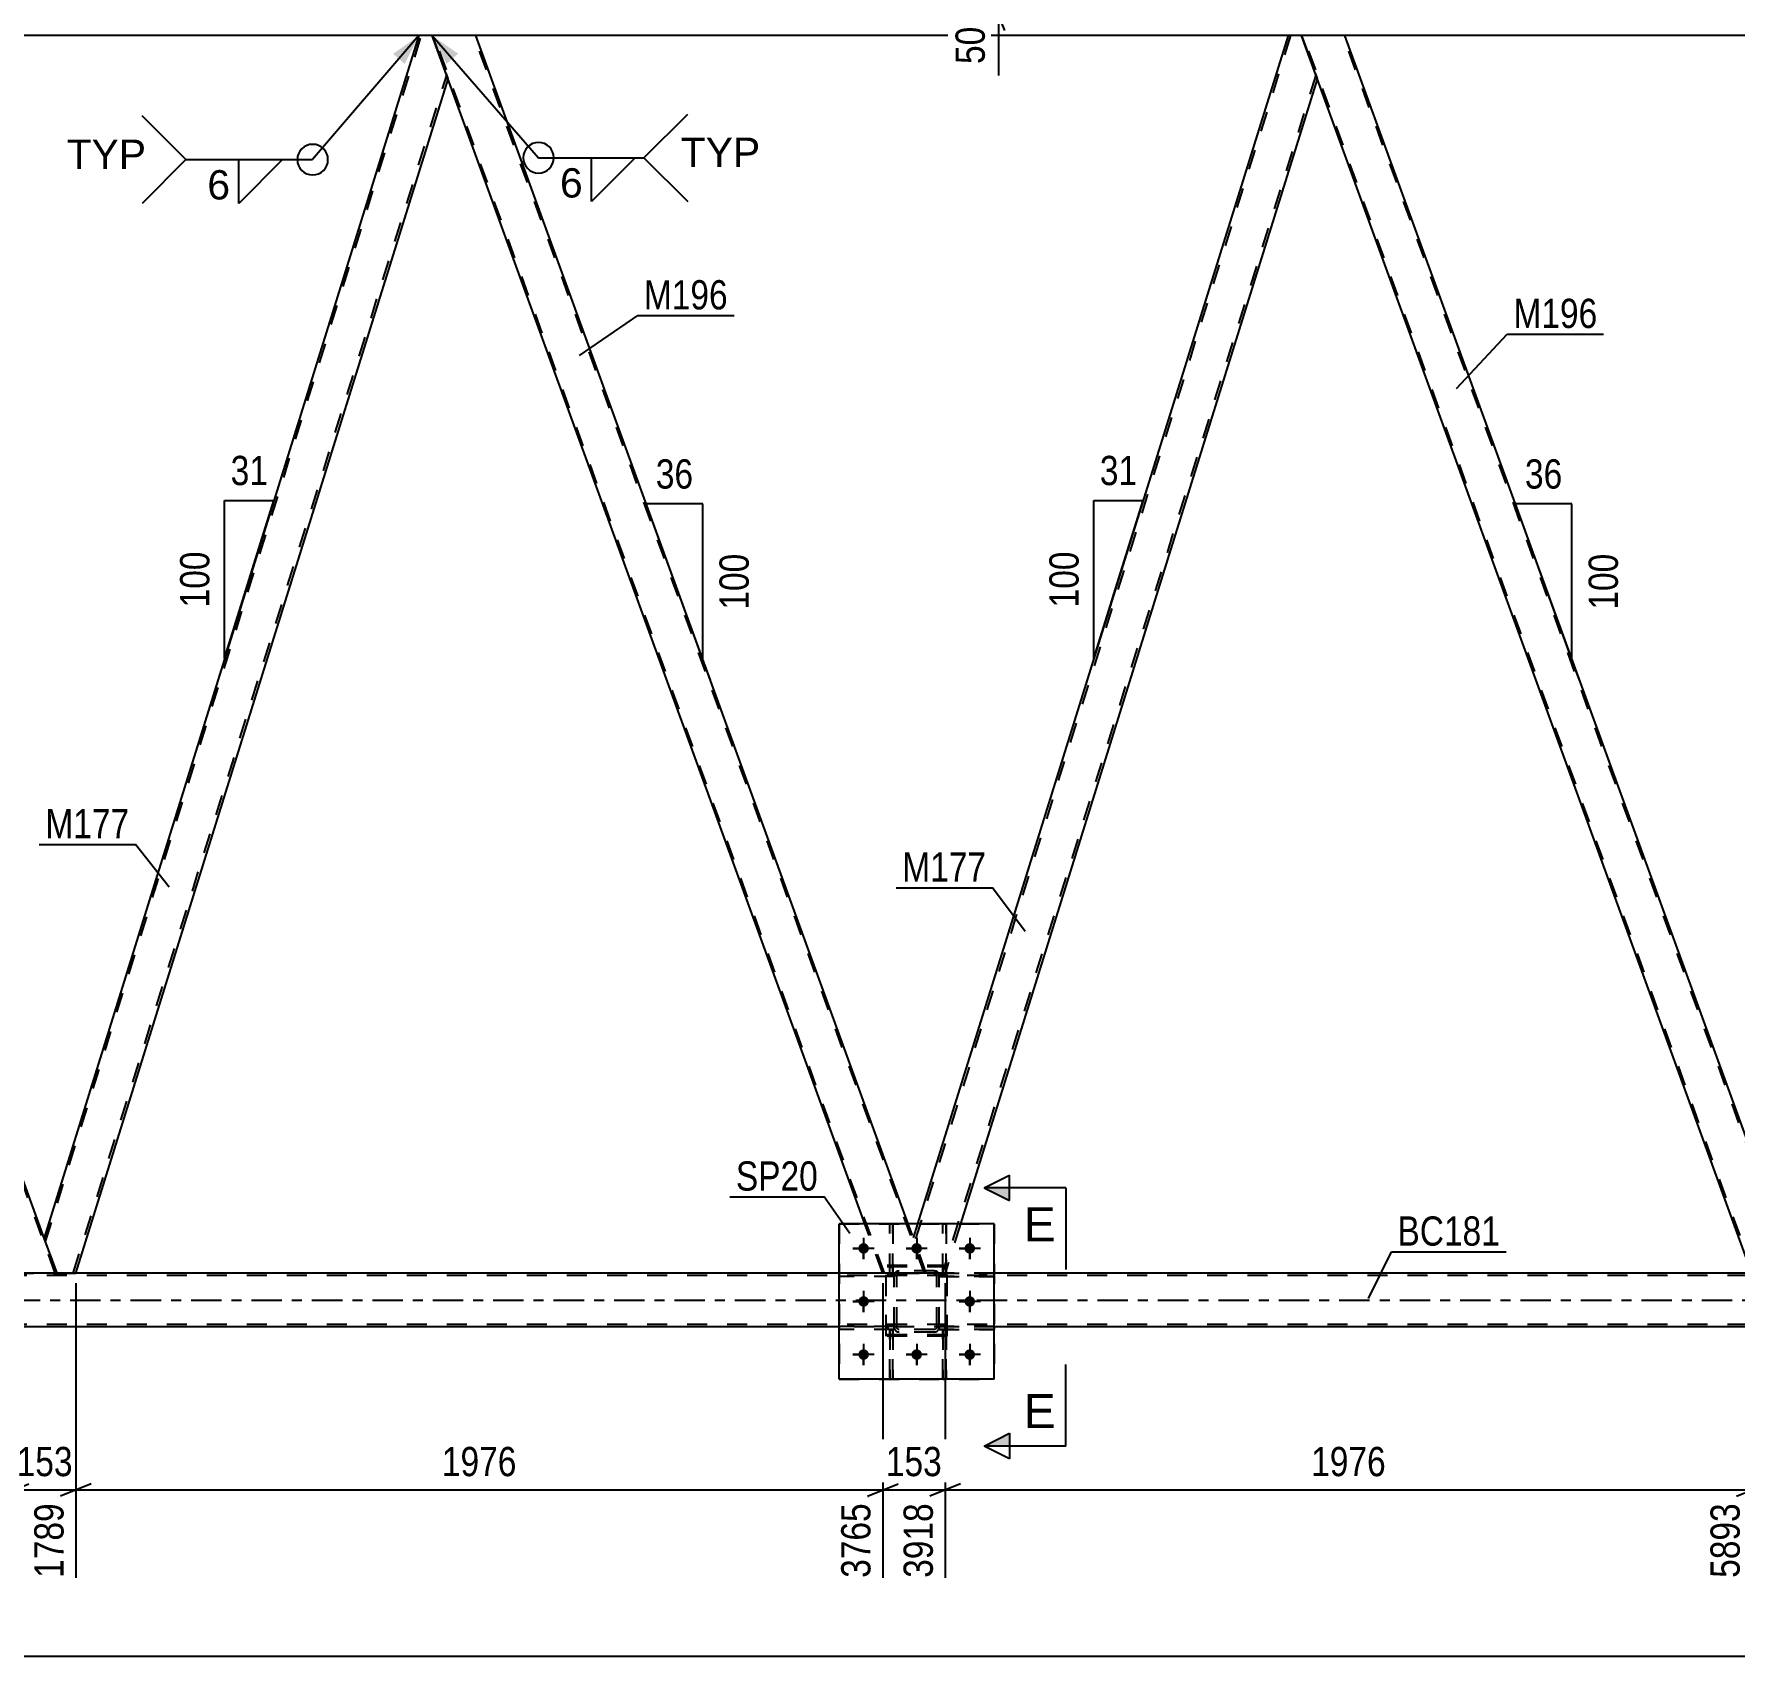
# Model space of a CAD drawing. Header units: millimetres. Extents: x 0 to 841, y 0 to 594.
# Drawn here: x 152.2 to 318.8, y 273 to 431.9 of the extents above; entities that cross this region are included whole.
import ezdxf

# ---------------------------------------------------------------- set-up
doc = ezdxf.new("R2010")
doc.units = ezdxf.units.MM
doc.linetypes.add('DXK_LINE_DOT2', pattern=[3.9198, 1.9599, -1.9599])
doc.linetypes.add('DXK_LINE_DOT3', pattern=[5.9187, 2.979, -0.9799, 0.9799, -0.9799])
doc.styles.add('Arial', font='ARIAL.TTF', dxfattribs={"height": 0.2})
doc.styles.add('Arial Narrow', font='ARIALN.TTF', dxfattribs={"height": 0.2})

# ---------------------------------------------------------------- blocks, each defined once
blk = doc.blocks.new('Part-318889158-3284 - 3138')
at = {"color": 2, "linetype": 'Continuous'}
for p, q in [((280.62, 431.74), (276.37, 431.74)), ((323.5, 313.94), (280.62, 431.74)), ((320.49, 310.52), (277.9, 427.54))]:
    blk.add_line(p, q, dxfattribs=at)
at = {"color": 7, "linetype": 'DXK_LINE_DOT2'}
for p, q in [((276.37, 431.74), (277.9, 427.54)), ((320.66, 310.52), (276.54, 431.74)), ((324.57, 310.52), (280.45, 431.74)), ((324.75, 310.52), (323.5, 313.94)), ((320.49, 310.52), (324.75, 310.52))]:
    blk.add_line(p, q, dxfattribs=at)
blk = doc.blocks.new('Part-318889158-3316 - 3138')
at = {"color": 7, "linetype": 'DXK_LINE_DOT2'}
for p, q in [((241.68, 311.27), (235.68, 311.27)), ((235.68, 304.47), (235.68, 311.27)), ((241.68, 304.47), (241.68, 311.27)), ((241.68, 304.47), (235.68, 304.47))]:
    blk.add_line(p, q, dxfattribs=at)
blk = doc.blocks.new('Bolt-318889158-3263 - 3138')
at = {"color": 1, "linetype": 'Continuous'}
for p, q in [((233.48, 313.98), (233.48, 313.28)), ((238.68, 313.98), (238.68, 313.28)), ((243.88, 313.98), (243.88, 313.28)), ((232.44, 312.94), (233.14, 312.94)), ((233.48, 311.9), (233.48, 312.59)), ((234.52, 312.94), (233.83, 312.94)), ((237.64, 312.94), (238.34, 312.94)), ((238.68, 311.9), (238.68, 312.59)), ((239.72, 312.94), (239.03, 312.94)), ((242.84, 312.94), (243.54, 312.94)), ((243.88, 311.9), (243.88, 312.59)), ((244.92, 312.94), (244.23, 312.94)), ((233.48, 308.78), (233.48, 308.08)), ((243.88, 308.78), (243.88, 308.08)), ((232.44, 307.74), (233.14, 307.74)), ((233.48, 306.7), (233.48, 307.39)), ((234.52, 307.74), (233.83, 307.74)), ((242.84, 307.74), (243.54, 307.74)), ((243.88, 306.7), (243.88, 307.39)), ((244.92, 307.74), (244.23, 307.74)), ((233.48, 303.58), (233.48, 302.88)), ((238.68, 303.58), (238.68, 302.88)), ((243.88, 303.58), (243.88, 302.88)), ((232.44, 302.54), (233.14, 302.54)), ((233.48, 301.5), (233.48, 302.19)), ((234.52, 302.54), (233.83, 302.54)), ((237.64, 302.54), (238.34, 302.54)), ((238.68, 301.5), (238.68, 302.19)), ((239.72, 302.54), (239.03, 302.54)), ((242.84, 302.54), (243.54, 302.54)), ((243.88, 301.5), (243.88, 302.19)), ((244.92, 302.54), (244.23, 302.54))]:
    blk.add_line(p, q, dxfattribs=at)
blk = doc.blocks.new('Part-318889158-3296 - 3138')
at = {"color": 2, "linetype": 'Continuous'}
for p, q in [((150.22, 310.52), (106.1, 431.74)), ((106.1, 431.74), (110.36, 431.74)), ((153.23, 313.94), (110.36, 431.74))]:
    blk.add_line(p, q, dxfattribs=at)
at = {"color": 7, "linetype": 'DXK_LINE_DOT2'}
for p, q in [((150.39, 310.52), (106.27, 431.74)), ((154.31, 310.52), (110.19, 431.74)), ((154.48, 310.52), (153.23, 313.94)), ((150.22, 310.52), (154.48, 310.52))]:
    blk.add_line(p, q, dxfattribs=at)
blk = doc.blocks.new('Part-318889158-3324 - 3138')
at = {"color": 7, "linetype": 'DXK_LINE_DOT2'}
for p, q in [((241.56, 304.97), (241.24, 304.97)), ((241.24, 304.97), (241.24, 300.14)), ((241.56, 300.14), (241.56, 304.97)), ((241.24, 304.37), (241.56, 304.37)), ((241.24, 300.14), (241.56, 300.14))]:
    blk.add_line(p, q, dxfattribs=at)
blk = doc.blocks.new('Part-318889158-3450 - 3138')
at = {"color": 7, "linetype": 'DXK_LINE_DOT2'}
for p, q in [((236.48, 310.26), (236.52, 310.44)), ((236.52, 310.44), (236.48, 310.26)), ((236.48, 305.22), (236.48, 310.26)), ((236.72, 310.26), (236.74, 310.35)), ((236.72, 305.22), (236.72, 310.26)), ((236.74, 310.35), (236.79, 310.43)), ((236.78, 310.7), (236.96, 310.74)), ((236.96, 310.74), (236.78, 310.7)), ((236.79, 310.43), (236.87, 310.48)), ((236.87, 310.48), (236.96, 310.5)), ((240.4, 310.74), (236.96, 310.74)), ((236.96, 310.5), (240.4, 310.5)), ((240.4, 310.74), (240.59, 310.7)), ((240.59, 310.7), (240.4, 310.74)), ((240.4, 310.5), (240.49, 310.48)), ((240.49, 310.48), (240.57, 310.43)), ((240.57, 310.43), (240.62, 310.35)), ((240.62, 310.35), (240.64, 310.26)), ((240.64, 305.22), (240.64, 310.26)), ((240.85, 310.44), (240.88, 310.26)), ((240.88, 310.26), (240.85, 310.44)), ((240.88, 305.22), (240.88, 310.26)), ((236.52, 305.03), (236.48, 305.22)), ((236.48, 305.22), (236.52, 305.03)), ((236.74, 305.12), (236.72, 305.22)), ((236.79, 305.05), (236.74, 305.12)), ((236.87, 304.99), (236.79, 305.05)), ((236.96, 304.98), (236.87, 304.99)), ((240.4, 304.98), (236.96, 304.98)), ((240.49, 304.99), (240.4, 304.98)), ((240.57, 305.05), (240.49, 304.99)), ((240.62, 305.12), (240.57, 305.05)), ((240.64, 305.22), (240.62, 305.12)), ((240.88, 305.22), (240.85, 305.03)), ((240.85, 305.03), (240.88, 305.22)), ((236.96, 304.74), (236.78, 304.77)), ((236.78, 304.77), (236.96, 304.74)), ((240.4, 304.74), (236.96, 304.74)), ((240.59, 304.77), (240.4, 304.74)), ((240.4, 304.74), (240.59, 304.77))]:
    blk.add_line(p, q, dxfattribs=at)
at = {"color": 7, "linetype": 'DXK_LINE_DOT3'}
blk.add_line((238.68, 307.74), (238.68, 307.74), dxfattribs=at)
at = {"color": 7, "linetype": 'DXK_LINE_DOT2'}
for centre, start, end in [((236.96, 310.26), 112.5, 157.5), ((236.96, 310.26), 112.5, 157.5), ((240.4, 310.26), 22.5, 67.5), ((240.4, 310.26), 22.5, 67.5), ((236.96, 305.22), 202.5, 247.5), ((236.96, 305.22), 202.5, 247.5), ((240.4, 305.22), 292.5, 337.5), ((240.4, 305.22), 292.5, 337.5)]:
    blk.add_arc(centre, 0.48, start, end, dxfattribs=at)
blk = doc.blocks.new('Part-318889158-3458 - 3138')
at = {"color": 7, "linetype": 'DXK_LINE_DOT2'}
for p, q in [((236.48, 310.5), (231.08, 310.5)), ((231.08, 310.5), (231.08, 310.18)), ((236.48, 310.18), (231.08, 310.18)), ((235.88, 310.18), (235.88, 310.5)), ((236.48, 310.18), (236.48, 310.5))]:
    blk.add_line(p, q, dxfattribs=at)
blk = doc.blocks.new('Part-318889158-3461 - 3138')
at = {"color": 7, "linetype": 'DXK_LINE_DOT2'}
for p, q in [((236.48, 305.3), (231.08, 305.3)), ((231.08, 305.3), (231.08, 304.98)), ((236.48, 304.98), (231.08, 304.98)), ((235.88, 304.98), (235.88, 305.3)), ((236.48, 304.98), (236.48, 305.3))]:
    blk.add_line(p, q, dxfattribs=at)
blk = doc.blocks.new('Part-318889158-3467 - 3138')
at = {"color": 7, "linetype": 'DXK_LINE_DOT2'}
for p, q in [((240.88, 304.98), (240.88, 305.3)), ((240.88, 305.3), (246.28, 305.3)), ((246.28, 304.98), (240.88, 304.98)), ((241.48, 304.98), (241.48, 305.3)), ((246.28, 305.3), (246.28, 304.98))]:
    blk.add_line(p, q, dxfattribs=at)
blk = doc.blocks.new('Bolt-318889158-3681 - 3138')
at = {"linetype": 'Continuous'}
for points in [[(234, 312.94, -1), (232.96, 312.94, -1)], [(239.2, 312.94, -1), (238.16, 312.94, -1)], [(244.4, 312.94, -1), (243.36, 312.94, -1)], [(234, 307.74, -1), (232.96, 307.74, -1)], [(244.4, 307.74, -1), (243.36, 307.74, -1)], [(234, 302.54, -1), (232.96, 302.54, -1)], [(239.2, 302.54, -1), (238.16, 302.54, -1)], [(244.4, 302.54, -1), (243.36, 302.54, -1)]]:
    blk.add_hatch(color=1, dxfattribs=at).paths.add_polyline_path(points)
at = {"color": 1, "linetype": 'Continuous'}
for p, q in [((233.48, 313.98), (233.48, 311.9)), ((238.68, 313.98), (238.68, 311.9)), ((243.88, 313.98), (243.88, 311.9)), ((234.52, 312.94), (232.44, 312.94)), ((239.72, 312.94), (237.64, 312.94)), ((244.92, 312.94), (242.84, 312.94)), ((233.48, 308.78), (233.48, 306.7)), ((243.88, 308.78), (243.88, 306.7)), ((234.52, 307.74), (232.44, 307.74)), ((244.92, 307.74), (242.84, 307.74)), ((233.48, 303.58), (233.48, 301.5)), ((238.68, 303.58), (238.68, 301.5)), ((243.88, 303.58), (243.88, 301.5)), ((234.52, 302.54), (232.44, 302.54)), ((239.72, 302.54), (237.64, 302.54)), ((244.92, 302.54), (242.84, 302.54))]:
    blk.add_line(p, q, dxfattribs=at)
blk = doc.blocks.new('Part-318889158-3492 - 3138')
at = {"color": 2, "linetype": 'Continuous'}
for p, q in [((246.28, 315.34), (231.08, 315.34)), ((231.08, 300.14), (231.08, 315.34)), ((246.28, 300.14), (246.28, 315.34)), ((246.28, 300.14), (231.08, 300.14))]:
    blk.add_line(p, q, dxfattribs=at)
blk = doc.blocks.new('Part-318889158-3585 - 3138')
at = {"color": 2, "linetype": 'Continuous'}
for p, q in [((195.49, 431.74), (191.23, 431.74)), ((237.86, 315.34), (195.49, 431.74)), ((233.6, 315.34), (192.76, 427.54))]:
    blk.add_line(p, q, dxfattribs=at)
at = {"color": 7, "linetype": 'DXK_LINE_DOT2'}
for p, q in [((191.23, 431.74), (192.76, 427.54)), ((235.52, 310.52), (191.4, 431.74)), ((239.44, 310.52), (195.32, 431.74)), ((235.35, 310.52), (233.6, 315.34)), ((239.61, 310.52), (237.86, 315.34)), ((239.61, 310.52), (235.35, 310.52))]:
    blk.add_line(p, q, dxfattribs=at)
blk = doc.blocks.new('Part-318889158-3627 - 3138')
at = {"color": 7, "linetype": 'DXK_LINE_DOT2'}
for p, q in [((236.48, 305.3), (231.08, 305.3)), ((231.08, 304.98), (231.08, 305.3)), ((236.48, 304.98), (231.08, 304.98)), ((235.88, 304.98), (235.88, 305.3)), ((236.48, 305.3), (236.48, 304.98))]:
    blk.add_line(p, q, dxfattribs=at)
blk = doc.blocks.new('Part-318889158-3510 - 3138')
at = {"color": 7, "linetype": 'DXK_LINE_DOT2'}
for p, q in [((236.36, 304.97), (236.04, 304.97)), ((236.04, 304.97), (236.04, 300.14)), ((236.36, 300.14), (236.36, 304.97)), ((236.04, 304.37), (236.36, 304.37)), ((236.04, 300.14), (236.36, 300.14))]:
    blk.add_line(p, q, dxfattribs=at)
blk = doc.blocks.new('Part-318889158-3597 - 3138')
at = {"color": 7, "linetype": 'DXK_LINE_DOT2'}
for p, q in [((241.24, 310.49), (241.24, 315.34)), ((241.24, 315.34), (241.56, 315.34)), ((241.56, 315.34), (241.56, 310.49)), ((241.24, 311.09), (241.56, 311.09)), ((241.56, 310.49), (241.24, 310.49))]:
    blk.add_line(p, q, dxfattribs=at)
blk = doc.blocks.new('Part-318889158-3530 - 3138')
at = {"color": 7, "linetype": 'DXK_LINE_DOT2'}
for p, q in [((275.3, 431.74), (238.48, 313.62)), ((277.78, 427.86), (241.2, 310.52)), ((277.92, 427.49), (277.9, 427.54)), ((277.92, 427.49), (277.9, 427.54)), ((238.77, 315.34), (238.35, 313.99)), ((242.96, 315.34), (241.46, 310.52)), ((239.61, 310.52), (238.35, 313.99)), ((241.46, 310.52), (239.61, 310.52))]:
    blk.add_line(p, q, dxfattribs=at)
at = {"color": 2, "linetype": 'Continuous'}
for p, q in [((275.05, 431.74), (238.77, 315.34)), ((276.37, 431.74), (275.05, 431.74)), ((277.9, 427.54), (276.37, 431.74)), ((277.92, 427.49), (242.96, 315.34))]:
    blk.add_line(p, q, dxfattribs=at)
blk = doc.blocks.new('Part-318889158-3531 - 3138')
at = {"color": 7, "linetype": 'DXK_LINE_DOT2'}
for p, q in [((241.68, 311.14), (235.68, 311.14)), ((235.68, 304.34), (235.68, 311.14)), ((241.68, 304.34), (241.68, 311.14)), ((241.68, 304.34), (235.68, 304.34))]:
    blk.add_line(p, q, dxfattribs=at)
blk = doc.blocks.new('Part-318889158-3532 - 3138')
at = {"color": 7, "linetype": 'DXK_LINE_DOT2'}
for p, q in [((236.48, 310.26), (236.52, 310.44)), ((236.52, 310.44), (236.48, 310.26)), ((236.48, 305.22), (236.48, 310.26)), ((236.72, 310.26), (236.74, 310.35)), ((236.72, 305.22), (236.72, 310.26)), ((236.74, 310.35), (236.79, 310.43)), ((236.78, 310.7), (236.96, 310.74)), ((236.96, 310.74), (236.78, 310.7)), ((236.79, 310.43), (236.87, 310.48)), ((236.87, 310.48), (236.96, 310.5)), ((240.4, 310.74), (236.96, 310.74)), ((236.96, 310.5), (240.4, 310.5)), ((240.4, 310.74), (240.59, 310.7)), ((240.59, 310.7), (240.4, 310.74)), ((240.4, 310.5), (240.49, 310.48)), ((240.49, 310.48), (240.57, 310.43)), ((240.57, 310.43), (240.62, 310.35)), ((240.62, 310.35), (240.64, 310.26)), ((240.64, 305.22), (240.64, 310.26)), ((240.85, 310.44), (240.88, 310.26)), ((240.88, 310.26), (240.85, 310.44)), ((240.88, 305.22), (240.88, 310.26)), ((236.52, 305.03), (236.48, 305.22)), ((236.48, 305.22), (236.52, 305.03)), ((236.74, 305.12), (236.72, 305.22)), ((236.79, 305.05), (236.74, 305.12)), ((236.87, 304.99), (236.79, 305.05)), ((236.96, 304.98), (236.87, 304.99)), ((240.4, 304.98), (236.96, 304.98)), ((240.49, 304.99), (240.4, 304.98)), ((240.57, 305.05), (240.49, 304.99)), ((240.62, 305.12), (240.57, 305.05)), ((240.64, 305.22), (240.62, 305.12)), ((240.88, 305.22), (240.85, 305.03)), ((240.85, 305.03), (240.88, 305.22)), ((236.96, 304.74), (236.78, 304.77)), ((236.78, 304.77), (236.96, 304.74)), ((240.4, 304.74), (236.96, 304.74)), ((240.59, 304.77), (240.4, 304.74)), ((240.4, 304.74), (240.59, 304.77))]:
    blk.add_line(p, q, dxfattribs=at)
at = {"color": 7, "linetype": 'DXK_LINE_DOT3'}
blk.add_line((238.68, 307.74), (238.68, 307.74), dxfattribs=at)
at = {"color": 7, "linetype": 'DXK_LINE_DOT2'}
for centre, start, end in [((236.96, 310.26), 112.5, 157.5), ((236.96, 310.26), 112.5, 157.5), ((240.4, 310.26), 22.5, 67.5), ((240.4, 310.26), 22.5, 67.5), ((236.96, 305.22), 202.5, 247.5), ((236.96, 305.22), 202.5, 247.5), ((240.4, 305.22), 292.5, 337.5), ((240.4, 305.22), 292.5, 337.5)]:
    blk.add_arc(centre, 0.48, start, end, dxfattribs=at)
blk = doc.blocks.new('Part-318889158-3533 - 3138')
at = {"color": 7, "linetype": 'DXK_LINE_DOT2'}
for p, q in [((231.08, 315.34), (246.28, 315.34)), ((231.08, 315.34), (231.08, 300.14)), ((246.28, 315.34), (246.28, 300.14)), ((231.08, 300.14), (246.28, 300.14))]:
    blk.add_line(p, q, dxfattribs=at)
blk = doc.blocks.new('Part-318889158-3536 - 3138')
at = {"color": 7, "linetype": 'DXK_LINE_DOT2'}
for p, q in [((241.24, 300.14), (241.24, 304.97)), ((241.24, 304.97), (241.56, 304.97)), ((241.56, 304.97), (241.56, 300.14)), ((241.24, 304.37), (241.56, 304.37)), ((241.56, 300.14), (241.24, 300.14))]:
    blk.add_line(p, q, dxfattribs=at)
blk = doc.blocks.new('Part-318889158-3567 - 3138')
at = {"color": 2, "linetype": 'Continuous'}
for p, q in [((231.08, 310.52), (84.75, 310.52)), ((486.3, 310.52), (246.28, 310.52)), ((231.08, 305.24), (84.75, 305.24)), ((486.3, 305.24), (246.28, 305.24))]:
    blk.add_line(p, q, dxfattribs=at)
at = {"color": 7, "linetype": 'DXK_LINE_DOT2'}
for p, q in [((770.84, 310.28), (84.75, 310.28)), ((246.28, 310.52), (231.08, 310.52)), ((770.84, 305.48), (84.75, 305.48)), ((246.28, 305.24), (231.08, 305.24))]:
    blk.add_line(p, q, dxfattribs=at)
at = {"color": 7, "linetype": 'DXK_LINE_DOT3'}
blk.add_line((84.75, 307.88), (770.84, 307.88), dxfattribs=at)
blk = doc.blocks.new('Part-318889158-3580 - 3138')
at = {"color": 2, "linetype": 'Continuous'}
for p, q in [((189.92, 431.74), (153.21, 313.99)), ((191.23, 431.74), (189.92, 431.74)), ((192.76, 427.54), (191.23, 431.74)), ((156.32, 310.52), (192.78, 427.49)), ((154.48, 310.52), (153.23, 313.94))]:
    blk.add_line(p, q, dxfattribs=at)
at = {"color": 7, "linetype": 'DXK_LINE_DOT2'}
for p, q in [((153.35, 313.62), (190.17, 431.74)), ((156.07, 310.52), (192.65, 427.86)), ((192.78, 427.49), (192.76, 427.54)), ((192.78, 427.49), (192.76, 427.54)), ((153.23, 313.94), (153.21, 313.99)), ((154.48, 310.52), (156.32, 310.52))]:
    blk.add_line(p, q, dxfattribs=at)
blk = doc.blocks.new('Part-318889158-3588 - 3138')
at = {"color": 7, "linetype": 'DXK_LINE_DOT2'}
for p, q in [((236.04, 300.14), (236.04, 304.97)), ((236.04, 304.97), (236.36, 304.97)), ((236.36, 304.97), (236.36, 300.14)), ((236.04, 304.37), (236.36, 304.37)), ((236.36, 300.14), (236.04, 300.14))]:
    blk.add_line(p, q, dxfattribs=at)
blk = doc.blocks.new('Part-318889158-3600 - 3138')
at = {"color": 7, "linetype": 'DXK_LINE_DOT2'}
for p, q in [((246.28, 310.5), (240.88, 310.5)), ((240.88, 310.5), (240.88, 310.18)), ((240.88, 310.18), (246.28, 310.18)), ((241.48, 310.18), (241.48, 310.5)), ((246.28, 310.18), (246.28, 310.5))]:
    blk.add_line(p, q, dxfattribs=at)
blk = doc.blocks.new('Part-318889158-3603 - 3138')
at = {"color": 7, "linetype": 'DXK_LINE_DOT2'}
for p, q in [((246.28, 305.3), (240.88, 305.3)), ((240.88, 305.3), (240.88, 304.98)), ((240.88, 304.98), (246.28, 304.98)), ((241.48, 304.98), (241.48, 305.3)), ((246.28, 304.98), (246.28, 305.3))]:
    blk.add_line(p, q, dxfattribs=at)
blk = doc.blocks.new('Part-318889158-3624 - 3138')
at = {"color": 7, "linetype": 'DXK_LINE_DOT2'}
for p, q in [((236.48, 310.5), (231.08, 310.5)), ((231.08, 310.18), (231.08, 310.5)), ((236.48, 310.18), (231.08, 310.18)), ((235.88, 310.18), (235.88, 310.5)), ((236.48, 310.5), (236.48, 310.18))]:
    blk.add_line(p, q, dxfattribs=at)
blk = doc.blocks.new('Part-318889158-3630 - 3138')
at = {"color": 7, "linetype": 'DXK_LINE_DOT2'}
for p, q in [((240.88, 310.18), (240.88, 310.5)), ((240.88, 310.5), (246.28, 310.5)), ((246.28, 310.18), (240.88, 310.18)), ((241.48, 310.18), (241.48, 310.5)), ((246.28, 310.5), (246.28, 310.18))]:
    blk.add_line(p, q, dxfattribs=at)
blk = doc.blocks.new('Part-318889158-3640 - 3138')
at = {"color": 7, "linetype": 'DXK_LINE_DOT2'}
for p, q in [((236.04, 310.49), (236.04, 315.34)), ((236.04, 315.34), (236.36, 315.34)), ((236.36, 315.34), (236.36, 310.49)), ((236.04, 311.09), (236.36, 311.09)), ((236.36, 310.49), (236.04, 310.49))]:
    blk.add_line(p, q, dxfattribs=at)
blk = doc.blocks.new('Part-318889158-3670 - 3138')
at = {"color": 2, "linetype": 'Continuous'}
for p, q in [((236.04, 315.34), (236.04, 315.34)), ((236.36, 315.34), (236.04, 315.34)), ((236.36, 315.34), (236.36, 315.34))]:
    blk.add_line(p, q, dxfattribs=at)
at = {"color": 7, "linetype": 'DXK_LINE_DOT2'}
for p, q in [((236.04, 310.49), (236.04, 315.34)), ((236.36, 310.49), (236.36, 315.34)), ((236.04, 311.09), (236.36, 311.09)), ((236.36, 310.49), (236.04, 310.49))]:
    blk.add_line(p, q, dxfattribs=at)
blk = doc.blocks.new('Part-318889158-3679 - 3138')
at = {"color": 2, "linetype": 'Continuous'}
for p, q in [((241.24, 315.34), (241.24, 315.34)), ((241.56, 315.34), (241.24, 315.34)), ((241.56, 315.34), (241.56, 315.34))]:
    blk.add_line(p, q, dxfattribs=at)
at = {"color": 7, "linetype": 'DXK_LINE_DOT2'}
for p, q in [((241.24, 310.49), (241.24, 315.34)), ((241.56, 310.49), (241.56, 315.34)), ((241.24, 311.09), (241.56, 311.09)), ((241.56, 310.49), (241.24, 310.49))]:
    blk.add_line(p, q, dxfattribs=at)
blk = doc.blocks.new('Part-318889158-3696 - 3138')
at = {"color": 2, "linetype": 'Continuous'}
for p, q in [((189.92, 431.74), (110.36, 431.74)), ((275.05, 431.74), (195.49, 431.74)), ((360.18, 431.74), (280.62, 431.74))]:
    blk.add_line(p, q, dxfattribs=at)
at = {"color": 7, "linetype": 'DXK_LINE_DOT2'}
for p, q in [((195.49, 431.74), (189.92, 431.74)), ((280.62, 431.74), (275.05, 431.74))]:
    blk.add_line(p, q, dxfattribs=at)
blk = doc.blocks.new('AngleDimension-318889158-20861 - 3138')
at = {"color": 7, "linetype": 'Continuous'}
for p, q in [((170.9, 386.21), (175.72, 386.21)), ((170.9, 370.74), (175.72, 386.21)), ((170.9, 370.74), (170.9, 386.21)), ((172.7, 376.49), (175.72, 386.21))]:
    blk.add_line(p, q, dxfattribs=at)
at = {"color": 0}
for points in [[(175.74, 387.11), (175.74, 391.31), (170.89, 391.31), (170.89, 387.11)], [(170, 381.81), (165.8, 381.81), (165.8, 375.13), (170, 375.13)]]:
    blk.add_wipeout(points, dxfattribs=at)
at = {"color": 3, "style": 'Arial Narrow'}
blk.add_text('31', height=2.863, dxfattribs=at).set_placement((171.49, 387.71))
blk.add_text('100', height=2.863, rotation=90.0002, dxfattribs=at).set_placement((169.4, 375.73))
blk = doc.blocks.new('StraightDimension-318889158-20570 - 3138')
at = {"color": 7, "linetype": 'Continuous'}
for p, q in [((150.22, 309.52), (150.22, 280.67)), ((156.32, 309.52), (156.32, 280.67)), ((148.72, 288.68), (151.72, 289.88)), ((150.22, 289.28), (156.32, 289.28)), ((157.82, 289.88), (154.82, 288.68))]:
    blk.add_line(p, q, dxfattribs=at)
at = {"color": 0}
blk.add_wipeout([(156.61, 290.03), (156.61, 294.23), (149.93, 294.23), (149.93, 290.03)], dxfattribs=at)
at = {"color": 0, "linetype": 'Continuous'}
blk.add_wipeout([(155.72, 288.58), (151.52, 288.58), (151.52, 280.07), (155.72, 280.07)], dxfattribs=at)
at = {"color": 3, "style": 'Arial Narrow'}
blk.add_text('153', height=2.863, dxfattribs=at).set_placement((150.53, 290.63))
at = {"color": 3, "linetype": 'Continuous', "style": 'Arial Narrow'}
blk.add_text('1789', height=2.863, rotation=90.0002, dxfattribs=at).set_placement((155.12, 280.67))
blk = doc.blocks.new('StraightDimension-318889158-20567 - 3138')
at = {"color": 7, "linetype": 'Continuous'}
for p, q in [((241.46, 309.52), (241.46, 280.67)), ((320.49, 309.52), (320.49, 280.67)), ((242.96, 289.88), (239.96, 288.68)), ((241.46, 289.28), (320.49, 289.28)), ((318.99, 288.68), (321.99, 289.88))]:
    blk.add_line(p, q, dxfattribs=at)
at = {"color": 0}
blk.add_wipeout([(285.23, 290.03), (285.23, 294.23), (276.72, 294.23), (276.72, 290.03)], dxfattribs=at)
at = {"color": 0, "linetype": 'Continuous'}
blk.add_wipeout([(319.89, 288.58), (315.69, 288.58), (315.69, 280.07), (319.89, 280.07)], dxfattribs=at)
at = {"color": 3, "style": 'Arial Narrow'}
blk.add_text('1976', height=2.863, dxfattribs=at).set_placement((277.32, 290.63))
at = {"color": 3, "linetype": 'Continuous', "style": 'Arial Narrow'}
blk.add_text('5893', height=2.863, rotation=90.0002, dxfattribs=at).set_placement((319.29, 280.67))
blk = doc.blocks.new('StraightDimension-318889158-20569 - 3138')
at = {"color": 7, "linetype": 'Continuous'}
for p, q in [((156.32, 309.52), (156.32, 280.67)), ((235.35, 309.52), (235.35, 280.67)), ((157.82, 289.88), (154.82, 288.68)), ((156.32, 289.28), (235.35, 289.28)), ((233.85, 288.68), (236.85, 289.88))]:
    blk.add_line(p, q, dxfattribs=at)
at = {"color": 0}
blk.add_wipeout([(200.09, 290.03), (200.09, 294.23), (191.58, 294.23), (191.58, 290.03)], dxfattribs=at)
at = {"color": 0, "linetype": 'Continuous'}
blk.add_wipeout([(234.75, 288.58), (230.55, 288.58), (230.55, 280.07), (234.75, 280.07)], dxfattribs=at)
at = {"color": 3, "style": 'Arial Narrow'}
blk.add_text('1976', height=2.863, dxfattribs=at).set_placement((192.18, 290.63))
at = {"color": 3, "linetype": 'Continuous', "style": 'Arial Narrow'}
blk.add_text('3765', height=2.863, rotation=90.0002, dxfattribs=at).set_placement((234.15, 280.67))
blk = doc.blocks.new('StraightDimension-318889158-13329 - 3138')
at = {"color": 7, "linetype": 'Continuous'}
for p, q in [((246.1, 437.24), (247.3, 434.24)), ((255.7, 435.74), (243.85, 435.74)), ((247.3, 432.24), (246.1, 435.24)), ((246.7, 433.74), (246.7, 435.74)), ((255.7, 433.74), (243.85, 433.74))]:
    blk.add_line(p, q, dxfattribs=at)
at = {"color": 0}
blk.add_wipeout([(245.95, 433.21), (241.75, 433.21), (241.75, 428.36), (245.95, 428.36)], dxfattribs=at)
at = {"color": 7, "linetype": 'Continuous'}
blk.add_line((246.7, 433.74), (246.7, 427.83), dxfattribs=at)
blk.add_line((246.7, 433.74), (246.7, 427.83), dxfattribs=at)
at = {"color": 3, "style": 'Arial Narrow'}
blk.add_text('50', height=2.863, rotation=90.0002, dxfattribs=at).set_placement((245.35, 428.96))
blk = doc.blocks.new('StraightDimension-318889158-4509 - 3138')
at = {"color": 7, "linetype": 'Continuous'}
blk.add_line((38.53, 273.01), (781.7, 273.01), dxfattribs=at)
blk = doc.blocks.new('StraightDimension-318889158-20568 - 3138')
at = {"color": 7, "linetype": 'Continuous'}
for p, q in [((235.35, 309.52), (235.35, 280.67)), ((241.46, 309.52), (241.46, 280.67)), ((233.85, 288.68), (236.85, 289.88)), ((235.35, 289.28), (241.46, 289.28)), ((242.96, 289.88), (239.96, 288.68))]:
    blk.add_line(p, q, dxfattribs=at)
at = {"color": 0}
blk.add_wipeout([(241.75, 290.03), (241.75, 294.23), (235.06, 294.23), (235.06, 290.03)], dxfattribs=at)
at = {"color": 0, "linetype": 'Continuous'}
blk.add_wipeout([(240.86, 288.58), (236.66, 288.58), (236.66, 280.07), (240.86, 280.07)], dxfattribs=at)
at = {"color": 3, "style": 'Arial Narrow'}
blk.add_text('153', height=2.863, dxfattribs=at).set_placement((235.66, 290.63))
at = {"color": 3, "linetype": 'Continuous', "style": 'Arial Narrow'}
blk.add_text('3918', height=2.863, rotation=90.0002, dxfattribs=at).set_placement((240.26, 280.67))
blk = doc.blocks.new('AngleDimension-318889158-20874 - 3138')
at = {"color": 7, "linetype": 'Continuous'}
for p, q in [((256.04, 386.21), (260.86, 386.21)), ((256.04, 370.74), (260.86, 386.21)), ((256.04, 370.74), (256.04, 386.21)), ((257.83, 376.49), (260.86, 386.21))]:
    blk.add_line(p, q, dxfattribs=at)
at = {"color": 0}
for points in [[(260.88, 387.11), (260.88, 391.31), (256.02, 391.31), (256.02, 387.11)], [(255.14, 381.81), (250.94, 381.81), (250.94, 375.13), (255.14, 375.13)]]:
    blk.add_wipeout(points, dxfattribs=at)
at = {"color": 3, "style": 'Arial Narrow'}
blk.add_text('31', height=2.863, dxfattribs=at).set_placement((256.62, 387.71))
blk.add_text('100', height=2.863, rotation=90.0002, dxfattribs=at).set_placement((254.54, 375.73))
blk = doc.blocks.new('AngleDimension-318889158-20876 - 3138')
at = {"color": 7, "linetype": 'Continuous'}
for p, q in [((217.73, 385.87), (212.19, 385.87)), ((217.73, 370.64), (212.19, 385.87)), ((217.73, 370.64), (217.73, 385.87)), ((218.47, 368.61), (217.73, 370.64))]:
    blk.add_line(p, q, dxfattribs=at)
at = {"color": 0}
for points in [[(217.38, 386.77), (217.38, 390.97), (212.53, 390.97), (212.53, 386.77)], [(222.83, 381.6), (218.63, 381.6), (218.63, 374.91), (222.83, 374.91)]]:
    blk.add_wipeout(points, dxfattribs=at)
at = {"color": 3, "style": 'Arial Narrow'}
blk.add_text('36', height=2.863, dxfattribs=at).set_placement((213.13, 387.37))
blk.add_text('100', height=2.863, rotation=90.0002, dxfattribs=at).set_placement((222.23, 375.51))
blk = doc.blocks.new('AngleDimension-318889158-20904 - 3138')
at = {"color": 7, "linetype": 'Continuous'}
for p, q in [((302.86, 385.87), (297.32, 385.87)), ((302.86, 370.64), (297.32, 385.87)), ((302.86, 370.64), (302.86, 385.87)), ((303.6, 368.61), (302.86, 370.64))]:
    blk.add_line(p, q, dxfattribs=at)
at = {"color": 0}
for points in [[(302.52, 386.77), (302.52, 390.97), (297.66, 390.97), (297.66, 386.77)], [(307.96, 381.6), (303.76, 381.6), (303.76, 374.91), (307.96, 374.91)]]:
    blk.add_wipeout(points, dxfattribs=at)
at = {"color": 3, "style": 'Arial Narrow'}
blk.add_text('36', height=2.863, dxfattribs=at).set_placement((298.26, 387.37))
blk.add_text('100', height=2.863, rotation=90.0002, dxfattribs=at).set_placement((307.36, 375.51))
blk = doc.blocks.new('Mark-318889158-3581 - 3138')
at = {"color": 0}
blk.add_wipeout([(220.19, 404.92), (220.19, 407.92), (211.96, 407.92), (211.96, 404.92)], dxfattribs=at)
blk.add_wipeout([(220.19, 404.92), (220.19, 407.92), (211.96, 407.92), (211.96, 404.92)], dxfattribs=at)
at = {"color": 30, "linetype": 'Continuous'}
for p, q in [((205.66, 400.39), (211.36, 404.32)), ((211.36, 404.32), (220.79, 404.32))]:
    blk.add_line(p, q, dxfattribs=at)
at = {"color": 3, "style": 'Arial Narrow'}
blk.add_text('M196', height=2.863, dxfattribs=at).set_placement((211.96, 404.92))
blk = doc.blocks.new('Mark-318889158-3280 - 3138')
at = {"color": 0}
blk.add_wipeout([(305.35, 403.1), (305.35, 406.1), (297.13, 406.1), (297.13, 403.1)], dxfattribs=at)
blk.add_wipeout([(305.35, 403.1), (305.35, 406.1), (297.13, 406.1), (297.13, 403.1)], dxfattribs=at)
at = {"color": 30, "linetype": 'Continuous'}
for p, q in [((291.54, 397.17), (296.53, 402.5)), ((296.53, 402.5), (305.95, 402.5))]:
    blk.add_line(p, q, dxfattribs=at)
at = {"color": 3, "style": 'Arial Narrow'}
blk.add_text('M196', height=2.863, dxfattribs=at).set_placement((297.13, 403.1))
blk = doc.blocks.new('Mark-318889158-3488 - 3138')
at = {"color": 0}
blk.add_wipeout([(229.01, 318.6), (229.01, 321.6), (220.97, 321.6), (220.97, 318.6)], dxfattribs=at)
blk.add_wipeout([(229.01, 318.6), (229.01, 321.6), (220.97, 321.6), (220.97, 318.6)], dxfattribs=at)
at = {"color": 30, "linetype": 'Continuous'}
for p in [(220.37, 318), (232.13, 314.41)]:
    blk.add_line(p, (229.61, 318), dxfattribs=at)
at = {"color": 3, "style": 'Arial Narrow'}
blk.add_text('SP20', height=2.863, dxfattribs=at).set_placement((220.97, 318.6))
blk = doc.blocks.new('Mark-318889158-3526 - 3138')
at = {"color": 0}
blk.add_wipeout([(245.49, 348.87), (245.49, 351.87), (237.27, 351.87), (237.27, 348.87)], dxfattribs=at)
blk.add_wipeout([(245.49, 348.87), (245.49, 351.87), (237.27, 351.87), (237.27, 348.87)], dxfattribs=at)
at = {"color": 30, "linetype": 'Continuous'}
for p in [(236.67, 348.27), (249.3, 343.98)]:
    blk.add_line(p, (246.09, 348.27), dxfattribs=at)
at = {"color": 3, "style": 'Arial Narrow'}
blk.add_text('M177', height=2.863, dxfattribs=at).set_placement((237.27, 348.87))
blk = doc.blocks.new('SectionMark-318889158-4930 - 3138')
at = {"linetype": 'Continuous'}
for points in [[(247.78, 318.87), (247.78, 317.62), (245.28, 318.87)], [(247.78, 294.83), (247.78, 293.58), (245.28, 293.58)]]:
    blk.add_hatch(color=6, dxfattribs=at).paths.add_polyline_path(points)
at = {"color": 6, "linetype": 'Continuous'}
for p, q in [((245.28, 318.87), (247.78, 320.12)), ((247.78, 317.62), (247.78, 320.12)), ((253.28, 318.87), (245.28, 318.87)), ((245.28, 318.87), (247.78, 317.62)), ((253.28, 318.87), (253.28, 310.87)), ((253.28, 293.58), (253.28, 301.58)), ((245.28, 293.58), (247.78, 294.83)), ((253.28, 293.58), (245.28, 293.58)), ((247.78, 292.33), (245.28, 293.58)), ((247.78, 294.83), (247.78, 292.33))]:
    blk.add_line(p, q, dxfattribs=at)
at = {"color": 0, "linetype": 'Continuous'}
for points in [[(252.28, 313.62), (252.28, 317.12), (249.17, 317.12), (249.17, 313.62)], [(252.28, 295.33), (252.28, 298.83), (249.17, 298.83), (249.17, 295.33)]]:
    blk.add_wipeout(points, dxfattribs=at)
at = {"color": 3, "linetype": 'Continuous', "style": 'Arial'}
for p in [(249.17, 313.62), (249.17, 295.33)]:
    blk.add_text('E', height=3.34, dxfattribs=at).set_placement(p)
blk = doc.blocks.new('Mark-318889158-3563 - 3138')
at = {"color": 0}
blk.add_wipeout([(295.82, 313.21), (295.82, 316.21), (285.77, 316.21), (285.77, 313.21)], dxfattribs=at)
blk.add_wipeout([(295.82, 313.21), (295.82, 316.21), (285.77, 316.21), (285.77, 313.21)], dxfattribs=at)
at = {"color": 30, "linetype": 'Continuous'}
for p, q in [((282.93, 308.03), (285.17, 312.61)), ((285.17, 312.61), (296.42, 312.61))]:
    blk.add_line(p, q, dxfattribs=at)
at = {"color": 3, "style": 'Arial Narrow'}
blk.add_text('BC181', height=2.863, dxfattribs=at).set_placement((285.77, 313.21))
blk = doc.blocks.new('Mark-318889158-3576 - 3138')
at = {"color": 0}
blk.add_wipeout([(161.56, 353.11), (161.56, 356.11), (153.34, 356.11), (153.34, 353.11)], dxfattribs=at)
blk.add_wipeout([(161.56, 353.11), (161.56, 356.11), (153.34, 356.11), (153.34, 353.11)], dxfattribs=at)
at = {"color": 30, "linetype": 'Continuous'}
for p in [(152.74, 352.51), (165.46, 348.32)]:
    blk.add_line(p, (162.16, 352.51), dxfattribs=at)
at = {"color": 3, "style": 'Arial Narrow'}
blk.add_text('M177', height=2.863, dxfattribs=at).set_placement((153.34, 353.11))
blk = doc.blocks.new('WeldMark-318889158-4951 - 3138')
at = {"linetype": 'Continuous'}
blk.add_hatch(color=30, dxfattribs=at).paths.add_polyline_path([(187.4, 429.95), (189.92, 431.74), (188.53, 428.97)])
at = {"color": 30, "linetype": 'Continuous'}
blk.add_line((189.92, 431.74), (179.52, 419.59), dxfattribs=at)
at = {"color": 3, "linetype": 'Continuous'}
for q in [(162.81, 423.88), (162.81, 415.31)]:
    blk.add_line((167.1, 419.59), q, dxfattribs=at)
for start, end in [(90, 270), (270, 90)]:
    blk.add_arc((179.52, 419.59), 1.5, start, end, dxfattribs=at)
at = {"color": 0}
blk.add_wipeout([(171.62, 415.49), (171.62, 418.89), (169, 418.89), (169, 415.49)], dxfattribs=at)
at = {"color": 30, "linetype": 'Continuous'}
blk.add_line((167.1, 419.59), (179.52, 419.59), dxfattribs=at)
at = {"color": 3, "linetype": 'Continuous'}
for p, q in [((172.28, 419.59), (176.56, 419.59)), ((176.56, 419.59), (172.28, 415.31)), ((172.28, 415.31), (172.28, 419.59))]:
    blk.add_line(p, q, dxfattribs=at)
at = {"color": 3, "style": 'Arial'}
blk.add_text('6', height=2.87, dxfattribs=at).set_placement((169.2, 415.69))
at = {"color": 0, "linetype": 'Continuous'}
blk.add_wipeout([(163.2, 418.69), (163.2, 421.69), (155.42, 421.69), (155.42, 418.69)], dxfattribs=at)
blk.add_wipeout([(163.2, 418.69), (163.2, 421.69), (155.42, 421.69), (155.42, 418.69)], dxfattribs=at)
at = {"color": 3, "linetype": 'Continuous', "style": 'Arial'}
blk.add_text('TYP', height=2.865, dxfattribs=at).set_placement((155.42, 418.69))
blk = doc.blocks.new('WeldMark-318889158-4965 - 3138')
at = {"linetype": 'Continuous'}
blk.add_hatch(color=30, dxfattribs=at).paths.add_polyline_path([(192.64, 428.98), (191.23, 431.74), (193.77, 429.97)])
at = {"color": 30, "linetype": 'Continuous'}
blk.add_line((191.23, 431.74), (201.64, 419.78), dxfattribs=at)
at = {"color": 3, "linetype": 'Continuous'}
for q in [(216.25, 424.06), (216.25, 415.49)]:
    blk.add_line((211.97, 419.78), q, dxfattribs=at)
blk.add_arc((201.64, 419.78), 1.5, 90, 270, dxfattribs=at)
at = {"color": 0}
blk.add_wipeout([(206.17, 415.68), (206.17, 419.08), (203.54, 419.08), (203.54, 415.68)], dxfattribs=at)
at = {"color": 30, "linetype": 'Continuous'}
blk.add_line((201.64, 419.78), (211.97, 419.78), dxfattribs=at)
at = {"color": 3, "linetype": 'Continuous'}
for p, q in [((206.82, 419.78), (211.11, 419.78)), ((211.11, 419.78), (206.82, 415.49)), ((206.82, 415.49), (206.82, 419.78))]:
    blk.add_line(p, q, dxfattribs=at)
blk.add_arc((201.64, 419.78), 1.5, 270, 90, dxfattribs=at)
at = {"color": 3, "style": 'Arial'}
blk.add_text('6', height=2.87, dxfattribs=at).set_placement((203.74, 415.88))
at = {"color": 0, "linetype": 'Continuous'}
blk.add_wipeout([(223.34, 418.88), (223.34, 421.88), (215.57, 421.88), (215.57, 418.88)], dxfattribs=at)
blk.add_wipeout([(223.34, 418.88), (223.34, 421.88), (215.57, 421.88), (215.57, 418.88)], dxfattribs=at)
at = {"color": 3, "linetype": 'Continuous', "style": 'Arial'}
blk.add_text('TYP', height=2.865, dxfattribs=at).set_placement((215.57, 418.88))

msp = doc.modelspace()

# ---------------------------------------------------------------- block references
for name in ['Part-318889158-3696 - 3138', 'Part-318889158-3296 - 3138', 'Part-318889158-3580 - 3138', 'Part-318889158-3585 - 3138', 'Part-318889158-3530 - 3138', 'Part-318889158-3284 - 3138', 'Part-318889158-3492 - 3138', 'Part-318889158-3533 - 3138', 'Part-318889158-3640 - 3138', 'Part-318889158-3670 - 3138', 'Part-318889158-3597 - 3138', 'Part-318889158-3679 - 3138', 'Bolt-318889158-3263 - 3138', 'Bolt-318889158-3681 - 3138', 'Part-318889158-3567 - 3138', 'Part-318889158-3458 - 3138', 'Part-318889158-3624 - 3138', 'Part-318889158-3316 - 3138', 'Part-318889158-3531 - 3138', 'Part-318889158-3450 - 3138', 'Part-318889158-3532 - 3138', 'Part-318889158-3600 - 3138', 'Part-318889158-3630 - 3138', 'Part-318889158-3461 - 3138', 'Part-318889158-3627 - 3138', 'Part-318889158-3510 - 3138', 'Part-318889158-3588 - 3138', 'Part-318889158-3467 - 3138', 'Part-318889158-3603 - 3138', 'Part-318889158-3324 - 3138', 'Part-318889158-3536 - 3138']:
    msp.add_blockref(name, (0, 0))

# ---------------------------------------------------------------- next in the draw order: block references
for name in ['StraightDimension-318889158-13329 - 3138', 'AngleDimension-318889158-20861 - 3138', 'StraightDimension-318889158-20570 - 3138', 'StraightDimension-318889158-20567 - 3138']:
    msp.add_blockref(name, (0, 0))

# ---------------------------------------------------------------- next in the draw order: block references
msp.add_blockref('StraightDimension-318889158-20569 - 3138', (0, 0))

# ---------------------------------------------------------------- next in the draw order: block references
msp.add_blockref('StraightDimension-318889158-4509 - 3138', (0, 0))

# ---------------------------------------------------------------- next in the draw order: block references
for name in ['WeldMark-318889158-4951 - 3138', 'WeldMark-318889158-4965 - 3138', 'Mark-318889158-3581 - 3138', 'Mark-318889158-3280 - 3138', 'AngleDimension-318889158-20876 - 3138', 'AngleDimension-318889158-20874 - 3138', 'AngleDimension-318889158-20904 - 3138', 'Mark-318889158-3576 - 3138', 'Mark-318889158-3526 - 3138', 'Mark-318889158-3488 - 3138', 'SectionMark-318889158-4930 - 3138', 'Mark-318889158-3563 - 3138', 'StraightDimension-318889158-20568 - 3138']:
    msp.add_blockref(name, (0, 0))

doc.saveas('drawing.dxf')
